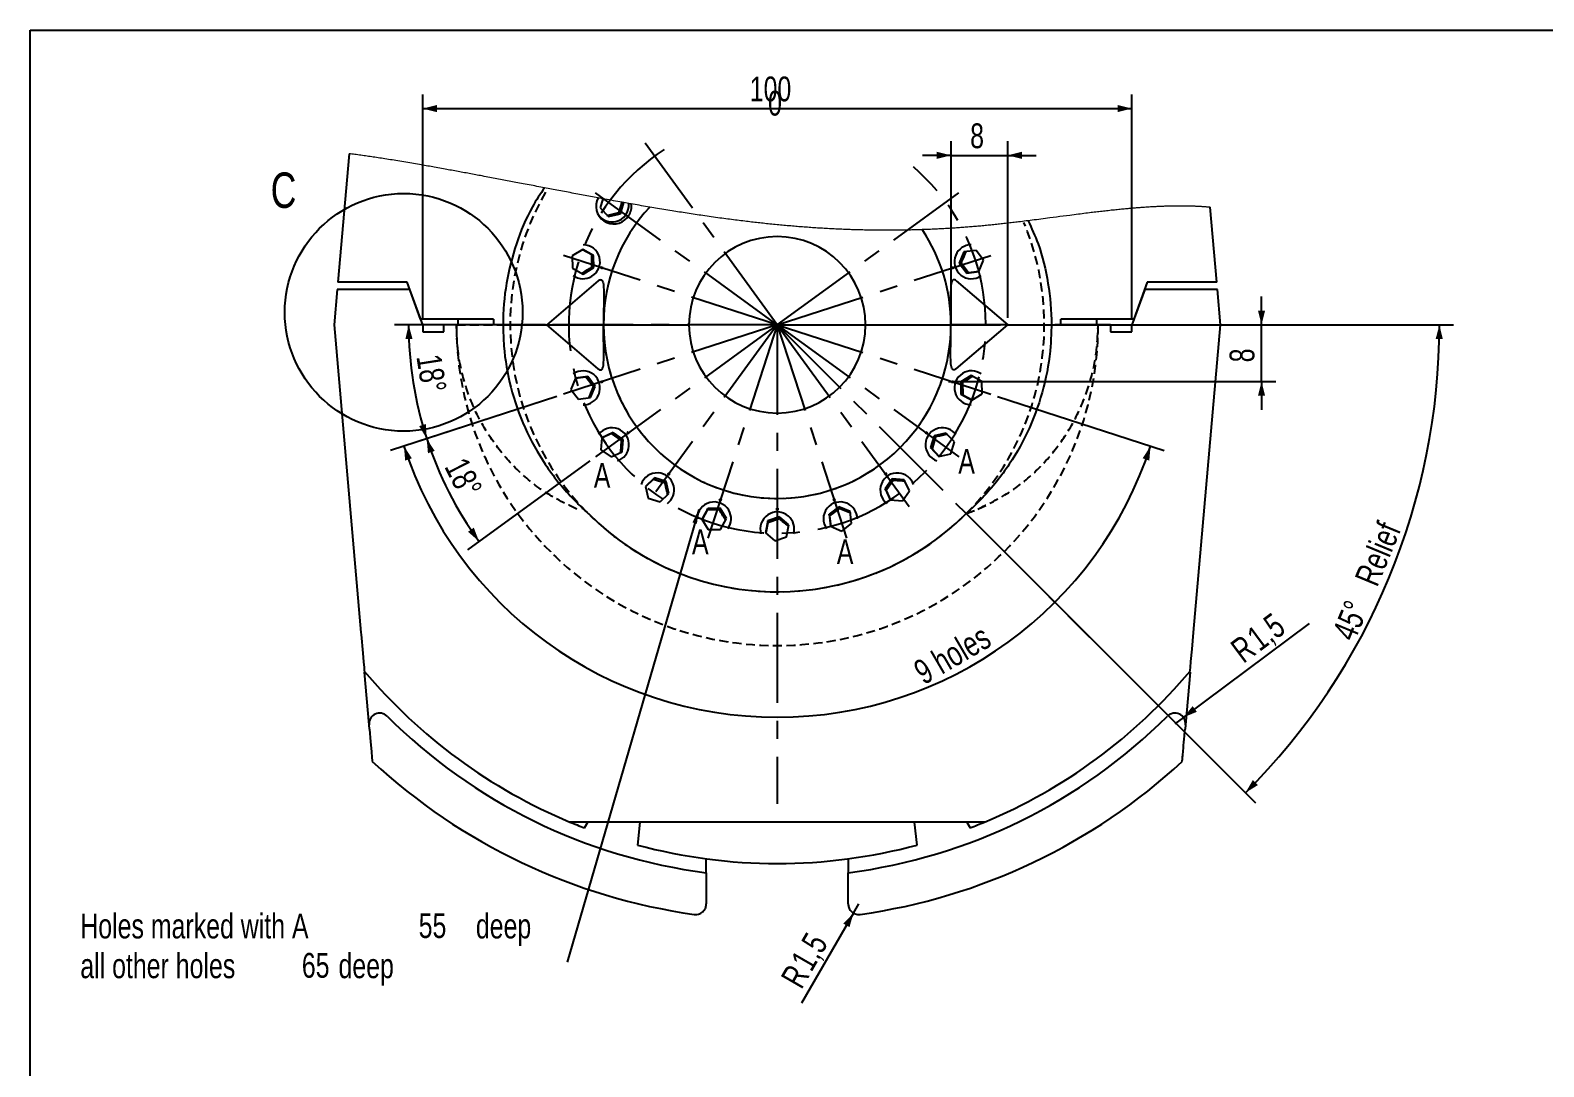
# Model space of a CAD drawing. Header units: millimetres. Extents: x 8 to 832, y 8 to 585.
# Drawn here: x 8 to 221.4, y 438.8 to 585 of the extents above; entities that cross this region are included whole.
import ezdxf

# ---------------------------------------------------------------- set-up
doc = ezdxf.new("R2010")
doc.units = ezdxf.units.MM
doc.header["$PDSIZE"] = -1
doc.linetypes.add('CENTERX2', pattern=[20.32, 12.7, -2.54, 2.54, -2.54])
doc.linetypes.add('HIDDEN', pattern=[1.905, 1.27, -0.635])
for name, color, linetype in [('CENTERLINE', 4, 'CENTERX2'), ('DETAIL', 3, 'Continuous'), ('DIMENSIONS', 2, 'Continuous'), ('HIDDEN', 3, 'HIDDEN'), ('TEXT', 2, 'Continuous')]:
    doc.layers.add(name, color=color, linetype=linetype)
doc.layers.add('OUTLINE', color=7, linetype='Continuous', lineweight=25)
doc.styles.add('SLDTEXTSTYLE0', font='TXT', dxfattribs={"width": 0.75})
doc.dimstyles.new('SLDDIMSTYLE0', dxfattribs={"dimtxt": 3.5, "dimasz": 2, "dimexe": 0, "dimexo": 0.0625, "dimgap": 0.875, "dimtad": 1, "dimrnd": 1e-09, "dimzin": 12, "dimdsep": 46, "dimtxsty": 'SLDTEXTSTYLE0', "dimsah": 1, "dimcen": 0.09, "dimadec": 0, "dimazin": 3, "dimtfac": 1, "dimtmove": 0, "dimatfit": 0, "dimfxl": 0, "dimfrac": 2, "dimtolj": 1, "dimtzin": 12, "dimarcsym": 0})
doc.dimstyles.new('SLDDIMSTYLE2', dxfattribs={"dimtxt": 3.5, "dimasz": 2, "dimexe": 0, "dimexo": 0.0625, "dimgap": 0.875, "dimtad": 1, "dimrnd": 1e-09, "dimzin": 12, "dimdsep": 46, "dimtxsty": 'SLDTEXTSTYLE0', "dimsah": 1, "dimcen": 0.09, "dimadec": 0, "dimazin": 3, "dimtfac": 1, "dimtofl": 0, "dimtmove": 0, "dimatfit": 3, "dimfxl": 0, "dimfrac": 2, "dimtolj": 1, "dimtzin": 12, "dimarcsym": 0})
doc.dimstyles.new('SLDDIMSTYLE20', dxfattribs={"dimtxt": 0.18, "dimasz": 2, "dimexe": 0, "dimexo": 0.0625, "dimgap": 0, "dimtad": 0, "dimtih": 1, "dimtoh": 1, "dimdec": 0, "dimrnd": 1e-09, "dimzin": 0, "dimdsep": 46, "dimtxsty": 'Standard', "dimsah": 1, "dimcen": 0.09, "dimadec": 0, "dimazin": 0, "dimtfac": 2, "dimtdec": 0, "dimtofl": 0, "dimtmove": 0, "dimatfit": 3, "dimfxl": 0, "dimfrac": 2, "dimtolj": 1, "dimtzin": 0, "dimarcsym": 0})
doc.dimstyles.new('SLDDIMSTYLE21', dxfattribs={"dimtxt": 3.5, "dimasz": 2, "dimexe": 0, "dimexo": 0.0625, "dimgap": 0.875, "dimtad": 1, "dimrnd": 1e-09, "dimdsep": 46, "dimtxsty": 'SLDTEXTSTYLE0', "dimblk1": 'NONE', "dimblk2": 'NONE', "dimsah": 1, "dimcen": 0.09, "dimadec": 0, "dimazin": 2, "dimtfac": 1, "dimtmove": 0, "dimatfit": 0, "dimldrblk": 'NONE', "dimfxl": 0, "dimfrac": 2, "dimtolj": 1, "dimtzin": 12, "dimarcsym": 0})
doc.dimstyles.new('SLDDIMSTYLE22', dxfattribs={"dimtxt": 3.5, "dimasz": 2, "dimexe": 0, "dimexo": 0.0625, "dimgap": 0.875, "dimtad": 1, "dimdec": 1, "dimrnd": 1e-09, "dimzin": 12, "dimdsep": 46, "dimtxsty": 'SLDTEXTSTYLE0', "dimsah": 1, "dimcen": 0, "dimadec": 0, "dimazin": 3, "dimtfac": 1, "dimtdec": 1, "dimtofl": 0, "dimtmove": 0, "dimatfit": 3, "dimfxl": 0, "dimfrac": 2, "dimtolj": 1, "dimtzin": 12, "dimarcsym": 0})
doc.dimstyles.new('SLDDIMSTYLE7', dxfattribs={"dimtxt": 3.5, "dimasz": 2, "dimexe": 0, "dimexo": 0.0625, "dimgap": 0.875, "dimtad": 1, "dimdec": 4, "dimzin": 12, "dimdsep": 46, "dimtxsty": 'SLDTEXTSTYLE0', "dimsah": 1, "dimcen": 0.09, "dimazin": 3, "dimtfac": 1, "dimtofl": 0, "dimtmove": 0, "dimatfit": 3, "dimfxl": 0, "dimfrac": 2, "dimtolj": 1, "dimtzin": 12, "dimarcsym": 0})

# ---------------------------------------------------------------- blocks, each defined once
blk = doc.blocks.new('SW_NOTE_8')
at = {"layer": 'TEXT', "color": 0, "char_height": 3.5, "attachment_point": 1, "style": 'SLDTEXTSTYLE0'}
for s, insert in [('Holes marked with A', (-68.66, 6.84)), ('55', (-20.94, 6.9)), ('deep', (-12.88, 6.84)), ('all other holes', (-68.66, 1.23)), ('65', (-37.42, 1.29)), ('deep', (-32.25, 1.23))]:
    blk.add_mtext(s, dxfattribs=dict(at, insert=insert))
blk = doc.blocks.new('_D_78')
at = {"layer": 'DIMENSIONS'}
for p, q in [((80.66, 543.44), (59.36, 543.44)), ((82.26, 533.34), (62, 526.76))]:
    blk.add_line(p, q, dxfattribs=at)
blk.add_arc((113.34, 543.44), 51.98, 180, 198, dxfattribs=at)
for points in [[(61.36, 543.44), (60.9, 541.43), (61.9, 541.45)], [(63.9, 527.38), (63.8, 529.44), (62.84, 529.15)]]:
    blk.add_solid(points, dxfattribs=at)
at = {"layer": 'DIMENSIONS', "insert": (65.9, 539.49), "char_height": 3.5, "attachment_point": 1, "rotation": 279, "style": 'SLDTEXTSTYLE0'}
blk.add_mtext('18°', dxfattribs=at)
blk = doc.blocks.new('_D_79')
at = {"layer": 'DIMENSIONS'}
for p, q in [((82.26, 533.34), (62, 526.76)), ((86.9, 524.24), (69.67, 511.71))]:
    blk.add_line(p, q, dxfattribs=at)
blk.add_arc((113.34, 543.44), 51.98, 198, 216, dxfattribs=at)
for points in [[(63.9, 527.38), (64.08, 525.32), (65.03, 525.65)], [(71.28, 512.89), (70.55, 514.82), (69.73, 514.24)]]:
    blk.add_solid(points, dxfattribs=at)
at = {"layer": 'DIMENSIONS', "insert": (69.45, 525.03), "char_height": 3.5, "attachment_point": 1, "rotation": 297, "style": 'SLDTEXTSTYLE0'}
blk.add_mtext('18°', dxfattribs=at)
blk = doc.blocks.new('_D_80')
at = {"layer": 'DIMENSIONS'}
for p, q in [((82.26, 533.34), (58.79, 525.72)), ((144.41, 533.34), (167.88, 525.72))]:
    blk.add_line(p, q, dxfattribs=at)
blk.add_arc((113.34, 543.44), 55.36, 198, 342, dxfattribs=at)
for points in [[(60.69, 526.33), (60.87, 524.28), (61.81, 524.61)], [(165.98, 526.33), (164.86, 524.61), (165.8, 524.28)]]:
    blk.add_solid(points, dxfattribs=at)
at = {"layer": 'DIMENSIONS', "insert": (132.24, 495.6), "char_height": 3.5, "attachment_point": 1, "rotation": 30.263, "style": 'SLDTEXTSTYLE0'}
blk.add_mtext('9 holes', dxfattribs=at)
blk = doc.blocks.new('_D_81')
at = {"layer": 'DIMENSIONS', "insert": (112.04, 576.46), "char_height": 3.5, "attachment_point": 1, "style": 'SLDTEXTSTYLE0'}
blk.add_mtext('0', dxfattribs=at)
blk = doc.blocks.new('_None')
blk = doc.blocks.new('_D_82')
at = {"layer": 'DIMENSIONS'}
for p, q in [((145.84, 543.44), (208.71, 543.44)), ((140.68, 516.1), (180.77, 476))]:
    blk.add_line(p, q, dxfattribs=at)
blk.add_arc((113.34, 543.44), 93.37, 315, 0, dxfattribs=at)
for points in [[(206.71, 543.44), (206.19, 541.45), (207.19, 541.43)], [(179.36, 477.42), (181.11, 478.5), (180.4, 479.2)]]:
    blk.add_solid(points, dxfattribs=at)
at = {"layer": 'DIMENSIONS', "char_height": 3.5, "attachment_point": 1, "rotation": 67.5, "style": 'SLDTEXTSTYLE0'}
for s, insert in [('Relief', (194.69, 507.65)), ('45°', (191.5, 499.94))]:
    blk.add_mtext(s, dxfattribs=dict(at, insert=insert))
blk = doc.blocks.new('_D_83')
at = {"layer": 'DIMENSIONS'}
for p, q in [((181.63, 543.44), (181.63, 547.44)), ((145.84, 543.44), (183.63, 543.44)), ((181.63, 535.44), (181.63, 543.44)), ((137.49, 535.44), (183.63, 535.44)), ((181.63, 535.44), (181.63, 531.44))]:
    blk.add_line(p, q, dxfattribs=at)
for points in [[(181.63, 543.44), (182.13, 545.44), (181.13, 545.44)], [(181.63, 535.44), (181.13, 533.44), (182.13, 533.44)]]:
    blk.add_solid(points, dxfattribs=at)
at = {"layer": 'DIMENSIONS', "insert": (177.12, 538.15), "char_height": 3.5, "attachment_point": 1, "rotation": 90, "style": 'SLDTEXTSTYLE0'}
blk.add_mtext('8', dxfattribs=at)
blk = doc.blocks.new('_D_84')
at = {"layer": 'DIMENSIONS'}
for q in [(124.84, 461.75), (116.74, 447.72)]:
    blk.add_line((124.09, 460.45), q, dxfattribs=at)
blk.add_solid([(124.09, 460.45), (122.65, 458.96), (123.52, 458.46)], dxfattribs=at)
at = {"layer": 'DIMENSIONS', "char_height": 3.5, "attachment_point": 1, "rotation": 60, "style": 'SLDTEXTSTYLE0'}
for s, insert in [('1,5', (115.12, 453.76)), ('R', (113.71, 451.3))]:
    blk.add_mtext(s, dxfattribs=dict(at, insert=insert))
blk = doc.blocks.new('_D_85')
at = {"layer": 'DIMENSIONS'}
for q in [(188.38, 501.29), (169.4, 487.15)]:
    blk.add_line((170.61, 488.05), q, dxfattribs=at)
blk.add_solid([(170.61, 488.05), (172.51, 488.84), (171.91, 489.64)], dxfattribs=at)
at = {"layer": 'DIMENSIONS', "char_height": 3.5, "attachment_point": 1, "rotation": 36.6893, "style": 'SLDTEXTSTYLE0'}
for s, insert in [('1,5', (179.25, 500.07)), ('R', (176.97, 498.38))]:
    blk.add_mtext(s, dxfattribs=dict(at, insert=insert))
blk = doc.blocks.new('_D_86')
at = {"layer": 'DIMENSIONS'}
for p, q in [((63.34, 544.44), (63.34, 575.95)), ((163.34, 544.44), (163.34, 575.95)), ((63.34, 573.95), (163.34, 573.95))]:
    blk.add_line(p, q, dxfattribs=at)
for points in [[(63.34, 573.95), (65.34, 573.45), (65.34, 574.45)], [(163.34, 573.95), (161.34, 574.45), (161.34, 573.45)]]:
    blk.add_solid(points, dxfattribs=at)
at = {"layer": 'DIMENSIONS', "insert": (109.46, 578.47), "char_height": 3.5, "attachment_point": 1, "style": 'SLDTEXTSTYLE0'}
blk.add_mtext('100', dxfattribs=at)
blk = doc.blocks.new('_D_87')
at = {"layer": 'DIMENSIONS'}
for p, q in [((137.84, 544.44), (137.84, 569.35)), ((145.84, 544.44), (145.84, 569.35)), ((137.84, 567.35), (133.84, 567.35)), ((137.84, 567.35), (145.84, 567.35)), ((145.84, 567.35), (149.84, 567.35))]:
    blk.add_line(p, q, dxfattribs=at)
for points in [[(137.84, 567.35), (135.84, 567.85), (135.84, 566.85)], [(145.84, 567.35), (147.84, 566.85), (147.84, 567.85)]]:
    blk.add_solid(points, dxfattribs=at)
at = {"layer": 'DIMENSIONS', "insert": (140.54, 571.86), "char_height": 3.5, "attachment_point": 1, "style": 'SLDTEXTSTYLE0'}
blk.add_mtext('8', dxfattribs=at)

msp = doc.modelspace()

# ---------------------------------------------------------------- linework, layer by layer
at = {"color": 7, "linetype": 'Continuous', "lineweight": 18, "flags": 128}
msp.add_lwpolyline([(174.38419, 560.02409), (174.26929, 560.03419), (174.15418, 560.04397), (174.03885, 560.05343), (173.92332, 560.06258), (173.80758, 560.07142), (173.69163, 560.07994), (173.58212, 560.0877), (173.47242, 560.09518), (173.36255, 560.10239), (173.25249, 560.10933), (173.14226, 560.11599), (173.03185, 560.1224), (172.92126, 560.12853), (172.8105, 560.1344), (172.69956, 560.14001), (172.58845, 560.14536), (172.47916, 560.15036), (172.3697, 560.15511), (172.26007, 560.15962), (172.15028, 560.16387), (172.03833, 560.16796), (171.92622, 560.17179), (171.81394, 560.17537), (171.70149, 560.17871), (171.58888, 560.18179), (171.47812, 560.18459), (171.36721, 560.18714), (171.25614, 560.18947), (171.14492, 560.19156), (171.01231, 560.19374), (170.87949, 560.1956), (170.74646, 560.19715), (170.61321, 560.19836), (170.47976, 560.19927), (170.3461, 560.19985), (170.21831, 560.20012), (170.09035, 560.20011), (169.9622, 560.19982), (169.83386, 560.19924), (169.70535, 560.1984), (169.57665, 560.19727), (169.44778, 560.19588), (169.31872, 560.19422), (169.18334, 560.19219), (169.04776, 560.18987), (168.91199, 560.18726), (168.77603, 560.18437), (168.63989, 560.18119), (168.50356, 560.17773), (168.36705, 560.17399), (168.23037, 560.16998), (168.09349, 560.16569), (167.95645, 560.16113), (167.81922, 560.15631), (167.68183, 560.15121), (167.55212, 560.14617), (167.42227, 560.1409), (167.29226, 560.13539), (167.16211, 560.12966), (167.03181, 560.1237), (166.88086, 560.11653), (166.72972, 560.10906), (166.57839, 560.10129), (166.42687, 560.09324), (166.27517, 560.0849), (166.12328, 560.07627), (165.97121, 560.06737), (165.80372, 560.05726), (165.63602, 560.04681), (165.4681, 560.03604), (165.29998, 560.02494), (165.13165, 560.01353), (164.96313, 560.0018), (164.7944, 559.98977), (164.62547, 559.97743), (164.45635, 559.96479), (164.28703, 559.95185), (164.12056, 559.93886), (163.95391, 559.92559), (163.78708, 559.91205), (163.62009, 559.89824), (163.44988, 559.8839), (163.2795, 559.86929), (163.10894, 559.85442), (162.93822, 559.83928), (162.76734, 559.82389), (162.59934, 559.80852), (162.4312, 559.79292), (162.26291, 559.77707), (162.09447, 559.761), (161.89375, 559.74156), (161.69284, 559.72181), (161.49173, 559.70175), (161.29043, 559.68138), (161.08895, 559.66072), (160.88728, 559.63977), (160.66756, 559.61665), (160.44764, 559.59319), (160.22752, 559.56942), (160.00721, 559.54535), (159.78672, 559.52097), (159.56999, 559.49675), (159.3531, 559.47225), (159.13604, 559.44749), (158.91883, 559.42248), (158.69703, 559.3967), (158.47509, 559.37068), (158.253, 559.34441), (158.03078, 559.31792), (157.80842, 559.2912), (157.58594, 559.26428), (157.36335, 559.23715), (157.10352, 559.20525), (156.84354, 559.17311), (156.58343, 559.14072), (156.3232, 559.10812), (156.06285, 559.07531), (155.8024, 559.04231), (155.49533, 559.00318), (155.18814, 558.96383), (154.88085, 558.92428), (154.57348, 558.88454), (154.10766, 558.82405), (153.64173, 558.76329), (153.17577, 558.70233), (152.70983, 558.64125), (152.24396, 558.58014), (151.77822, 558.51907), (151.46466, 558.47801), (151.1512, 558.43703), (150.83786, 558.39616), (150.52465, 558.35543), (150.21159, 558.31484), (149.89871, 558.27444), (149.586, 558.23425), (149.29166, 558.1966), (148.99751, 558.15917), (148.70357, 558.12199), (148.43736, 558.08853), (148.17134, 558.05529), (147.90552, 558.02231), (147.63992, 557.98959), (147.37454, 557.95715), (147.1662, 557.93187), (146.958, 557.90678), (146.74997, 557.88189), (146.54209, 557.8572), (146.33438, 557.83272), (146.12684, 557.80846), (145.91947, 557.78443), (145.7123, 557.76064), (145.5053, 557.73708), (145.2985, 557.71378), (145.09558, 557.69114), (144.89286, 557.66876), (144.69033, 557.64663), (144.48802, 557.62478), (144.28224, 557.60281), (144.07668, 557.58114), (143.87134, 557.55977), (143.66624, 557.5387), (143.46138, 557.51795), (143.26039, 557.49786), (143.05963, 557.47807), (142.85909, 557.45857), (142.65876, 557.43937), (142.45457, 557.42008), (142.25062, 557.40109), (142.04688, 557.38241), (141.84336, 557.36403), (141.64007, 557.34596), (141.437, 557.32818), (141.23415, 557.31071), (141.03196, 557.29357), (140.82998, 557.27673), (140.62822, 557.26019), (140.42668, 557.24394), (140.22534, 557.22799), (140.02781, 557.21261), (139.83048, 557.19751), (139.63335, 557.1827), (139.43642, 557.16817), (139.23568, 557.15363), (139.03514, 557.13939), (138.83481, 557.12543), (138.63469, 557.11177), (138.43476, 557.09839), (138.23504, 557.0853), (138.03551, 557.07251), (137.83619, 557.05999), (137.63706, 557.04777), (137.43813, 557.03583), (137.2394, 557.02417), (137.04086, 557.0128), (136.84251, 557.00172), (136.64435, 556.99091), (136.46287, 556.98125), (136.28155, 556.97183), (136.1004, 556.96264), (135.91939, 556.95369), (135.73855, 556.94497), (135.55785, 556.93649), (135.35978, 556.92745), (135.16189, 556.91868), (134.96419, 556.9102), (134.76666, 556.90199), (134.56932, 556.89407), (134.37568, 556.88655), (134.1822, 556.87929), (133.9889, 556.8723), (133.79577, 556.86558), (133.6057, 556.85921), (133.41579, 556.8531), (133.22605, 556.84724), (133.03646, 556.84164), (132.84703, 556.83629), (132.65776, 556.83119), (132.47945, 556.82661), (132.30128, 556.82225), (132.12324, 556.81812), (131.94534, 556.8142), (131.76758, 556.81051), (131.56934, 556.80665), (131.37127, 556.80306), (131.17336, 556.79974), (130.97562, 556.79669), (130.77804, 556.79392), (130.58061, 556.79141), (130.38335, 556.78917), (130.18625, 556.7872), (129.9893, 556.7855), (129.79251, 556.78407), (129.59587, 556.7829), (129.39939, 556.78199), (129.20305, 556.78135), (129.00687, 556.78096), (128.81084, 556.78085), (128.61495, 556.78099), (128.4099, 556.78142), (128.205, 556.78213), (128.00026, 556.78313), (127.79567, 556.7844), (127.59124, 556.78596), (127.38696, 556.7878), (127.16429, 556.79013), (126.94179, 556.79279), (126.71947, 556.79577), (126.49733, 556.79909), (126.27535, 556.80273), (126.05355, 556.8067), (125.83192, 556.811), (125.6289, 556.81522), (125.42602, 556.81971), (125.22327, 556.82447), (125.02066, 556.8295), (124.81819, 556.8348), (124.61585, 556.84037), (124.41364, 556.8462), (124.21156, 556.85229), (124.0096, 556.85865), (123.80777, 556.86527), (123.60607, 556.87216), (123.40449, 556.8793), (123.16707, 556.88806), (122.92982, 556.89717), (122.69273, 556.90664), (122.4558, 556.91647), (122.23664, 556.92588), (122.01761, 556.9356), (121.79872, 556.94561), (121.57995, 556.95593), (121.36131, 556.96654), (121.1428, 556.97745), (120.92442, 556.98866), (120.68433, 557.00133), (120.4444, 557.01435), (120.2046, 557.02773), (119.96495, 557.04146), (119.72543, 557.05553), (119.48605, 557.06996), (119.24681, 557.08473), (119.00769, 557.09984), (118.7687, 557.1153), (118.52983, 557.1311), (118.29535, 557.14695), (118.06099, 557.16312), (117.82674, 557.17962), (117.59259, 557.19644), (117.35431, 557.21389), (117.11613, 557.23168), (116.87805, 557.24979), (116.64009, 557.26823), (116.40222, 557.287), (116.1687, 557.30575), (115.93527, 557.3248), (115.70193, 557.34417), (115.46868, 557.36385), (115.23075, 557.38424), (114.99291, 557.40495), (114.75516, 557.42597), (114.51749, 557.44731), (114.27989, 557.46896), (114.04237, 557.49091), (113.80493, 557.51318), (113.55372, 557.53708), (113.30259, 557.56132), (113.05152, 557.58589), (112.80053, 557.61081), (112.54961, 557.63606), (112.29874, 557.66164), (112.06227, 557.68606), (111.82585, 557.71078), (111.58948, 557.73579), (111.35315, 557.76108), (111.11687, 557.78667), (110.88063, 557.81253), (110.64442, 557.83869), (110.40825, 557.86512), (110.17211, 557.89183), (109.93601, 557.91883), (109.70414, 557.94561), (109.4723, 557.97265), (109.24048, 557.99996), (109.00868, 558.02753), (108.74529, 558.05918), (108.48192, 558.09116), (108.21856, 558.12348), (107.95521, 558.15612), (107.69187, 558.18909), (107.42853, 558.22238), (107.1652, 558.256), (106.90185, 558.28993), (106.62596, 558.32582), (106.35006, 558.36206), (106.07414, 558.39864), (105.7982, 558.43556), (105.52223, 558.47282), (105.24623, 558.51041), (104.94511, 558.55179), (104.64394, 558.59357), (104.34271, 558.63574), (104.04144, 558.67829), (103.7401, 558.72122), (103.43869, 558.76452), (103.13721, 558.8082), (102.86078, 558.84857), (102.58429, 558.88924), (102.30772, 558.93022), (102.03107, 558.9715), (101.75434, 559.01308), (101.47753, 559.05496), (101.20062, 559.09713), (100.92362, 559.13959), (100.64652, 559.18234), (100.36931, 559.22538), (100.092, 559.26869), (99.81458, 559.3123), (99.5529, 559.35366), (99.29112, 559.39527), (99.02923, 559.43712), (98.76722, 559.47921), (98.5051, 559.52153), (98.21199, 559.56912), (97.91873, 559.61699), (97.62531, 559.66516), (97.33173, 559.71361), (97.03797, 559.76234), (96.74404, 559.81134), (96.46674, 559.8578), (96.18928, 559.9045), (95.91165, 559.95143), (95.63384, 559.99861), (95.35586, 560.04601), (95.06182, 560.09638), (94.76757, 560.147), (94.4731, 560.19787), (94.17843, 560.24898), (93.88353, 560.30035), (93.5884, 560.35195), (93.31216, 560.40043), (93.03571, 560.44912), (92.75905, 560.49801), (92.57189, 560.53118), (92.38463, 560.56443), (92.15682, 560.60499), (91.92886, 560.64568), (91.70074, 560.68651), (91.45312, 560.73093), (91.15042, 560.78539), (90.84744, 560.84008), (90.54418, 560.89498), (90.24062, 560.9501), (89.93677, 561.00543), (89.63805, 561.05996), (89.33903, 561.1147), (89.03971, 561.16963), (88.74009, 561.22475), (88.51412, 561.2664), (88.28797, 561.30816), (88.06164, 561.35003), (87.80061, 561.39839), (87.53933, 561.44689), (87.2778, 561.49553), (87.01602, 561.54429), (86.75399, 561.59317), (86.49638, 561.64131), (86.23852, 561.68956), (85.98041, 561.73793), (85.72204, 561.78642), (85.45813, 561.83601), (85.19394, 561.88572), (84.92948, 561.93553), (84.66474, 561.98546), (84.3997, 562.0355), (84.13439, 562.08565), (83.86878, 562.13589), (83.60288, 562.18625), (83.33668, 562.2367), (83.07018, 562.28725), (82.80338, 562.33789), (82.53627, 562.38863), (82.26885, 562.43947), (82.00112, 562.49039), (81.75542, 562.53714), (81.50945, 562.58397), (81.26322, 562.63087), (81.0167, 562.67783), (80.76992, 562.72487), (80.52285, 562.77197), (80.2533, 562.82337), (79.98341, 562.87484), (79.71318, 562.92638), (79.44261, 562.97799), (79.16837, 563.03031), (78.89378, 563.08269), (78.61882, 563.13513), (78.3435, 563.18764), (78.06782, 563.24021), (77.79669, 563.2919), (77.52521, 563.34364), (77.25336, 563.39543), (76.98114, 563.44728), (76.73778, 563.4936), (76.49411, 563.53997), (76.25015, 563.58637), (76.00589, 563.63281), (75.76132, 563.67927), (75.51645, 563.72577), (75.27127, 563.7723), (75.02577, 563.81886), (74.77997, 563.86544), (74.53385, 563.91205), (74.28741, 563.95868), (74.04065, 564.00533), (73.79357, 564.05201), (73.54617, 564.0987), (73.29843, 564.14541), (73.05038, 564.19214), (72.79015, 564.2411), (72.52956, 564.29009), (72.26859, 564.33908), (72.00726, 564.38809), (71.74556, 564.43711), (71.48348, 564.48613), (71.25902, 564.52806), (71.0343, 564.57), (70.80929, 564.61194), (70.58399, 564.65388), (70.35842, 564.69582), (70.1366, 564.73701), (69.9145, 564.7782), (69.69212, 564.81939), (69.46946, 564.86057), (69.24197, 564.90259), (69.01418, 564.9446), (68.7861, 564.98661), (68.55773, 565.02861), (68.32905, 565.07059), (68.10007, 565.11257), (67.87079, 565.15454), (67.64121, 565.19649), (67.41132, 565.23843), (67.18112, 565.28036), (66.95062, 565.32227), (66.7198, 565.36416), (66.48868, 565.40604), (66.25724, 565.4479), (66.00229, 565.49392), (65.74695, 565.53991), (65.49124, 565.58588), (65.23513, 565.63182), (64.97864, 565.67773), (64.74565, 565.71934), (64.51235, 565.76091), (64.27875, 565.80244), (64.04488, 565.84391), (63.81073, 565.88532), (63.5805, 565.92592), (63.35003, 565.96645), (63.11932, 566.0069), (62.88839, 566.04725), (62.61318, 566.09517), (62.33767, 566.14294), (62.06189, 566.19055), (61.78585, 566.23799), (61.50955, 566.28524), (61.23303, 566.3323), (60.95628, 566.37915), (60.67934, 566.42577), (60.4022, 566.47216), (60.1249, 566.51831), (59.84744, 566.56419), (59.56984, 566.60981), (59.30799, 566.65256), (59.04604, 566.69505), (58.784, 566.73727), (58.5219, 566.77921), (58.25973, 566.82085), (58.02135, 566.85845), (57.78295, 566.89579), (57.54452, 566.93287), (57.3061, 566.96967), (57.06766, 567.00619), (56.82924, 567.04242), (56.59084, 567.07836), (56.37233, 567.11103), (56.15385, 567.14345), (55.93541, 567.1756), (55.71702, 567.20747), (55.49868, 567.23907), (55.28041, 567.27038), (55.0622, 567.3014), (54.84407, 567.33212), (54.62603, 567.36255), (54.40807, 567.39266), (54.19022, 567.42246), (53.97247, 567.45194), (53.76727, 567.47944), (53.56218, 567.50664), (53.35721, 567.53354), (53.15235, 567.56014), (52.94762, 567.58642)], dxfattribs=at)
at = {"color": 7, "linetype": 'Continuous', "lineweight": 0}
msp.add_point((136.49217, 535.44023), dxfattribs=at)
at = {"layer": 'CENTERLINE'}
for p, q in [((113.3351, 543.44023), (94.7181, 569.06433)), ((113.3351, 543.44023), (87.711, 562.05723)), ((113.3351, 543.44023), (138.9592, 562.05723)), ((113.3351, 543.44023), (83.21216, 553.22777)), ((113.3351, 543.44023), (143.45803, 553.22777)), ((113.3351, 543.44023), (81.66197, 543.44023)), ((113.3351, 543.44023), (83.21216, 533.6527)), ((113.3351, 543.44023), (87.711, 524.82323)), ((113.3351, 543.44023), (96.23215, 519.90005)), ((113.3351, 543.44023), (103.54756, 513.3173)), ((113.3351, 543.44023), (144.84087, 543.44023)), ((113.3351, 543.44023), (143.45803, 533.6527)), ((113.3351, 543.44023), (138.9592, 524.82323)), ((113.3351, 543.44023), (131.9521, 517.81613)), ((113.3351, 543.44023), (123.12263, 513.3173)), ((113.3351, 543.44023), (113.3351, 475.8448)), ((113.3351, 543.44023), (113.3351, 541.13682)), ((113.3351, 543.44023), (139.96827, 516.80706)), ((139.96827, 516.80706), (160.50341, 496.27192))]:
    msp.add_line(p, q, dxfattribs=at)
msp.add_arc((113.3351, 543.44023), 29.40694, 122.8125964, 49.2325341, dxfattribs=at)
at = {"layer": 'DETAIL'}
msp.add_circle((60.66122, 545.20258), 16.76576, dxfattribs=at)
at = {"layer": 'HIDDEN'}
for p, q in [((68.0851, 543.44023), (74.6701, 543.44023)), ((152.0001, 543.44023), (158.5851, 543.44023))]:
    msp.add_line(p, q, dxfattribs=at)
for centre, radius, start, end in [((113.3351, 543.44023), 37.665, 150.2139136, 226.8265224), ((113.3351, 543.44023), 37.665, 315, 22.5607374), ((113.3351, 543.44023), 45.25, 180.0000029, 359.9999971), ((113.3351, 543.44023), 24.5, 180.0000022, 359.9999978), ((113.3351, 543.44024), 37.665, 225.0000049, 314.9999951), ((131.25104, 542.03024), 26.68706, 289.0653447, 295.5095898)]:
    msp.add_arc(centre, radius, start, end, dxfattribs=at)
for points, knots in [([(85.06012, 517.43566), (83.58422, 518.15483), (80.62192, 519.59828), (76.83392, 522.66461), (73.67013, 526.22608), (71.1688, 530.19835), (69.3692, 534.55513), (68.27489, 539.01905), (68.14618, 542.0173), (68.0851, 543.44023)], [0, 0, 0, 0, 0.149521751, 0.300106307, 0.441283359, 0.583093878, 0.726480947, 0.870191253, 1, 1, 1, 1]), ([(141.61008, 517.43566), (143.08598, 518.15483), (146.04827, 519.59828), (149.83628, 522.66461), (153.00007, 526.22608), (155.50139, 530.19835), (157.301, 534.55513), (158.39531, 539.01905), (158.52402, 542.0173), (158.5851, 543.44023)], [0, 0, 0, 0, 0.149521745, 0.300106384, 0.441283356, 0.583093868, 0.726480932, 0.870191258, 1, 1, 1, 1])]:
    msp.add_open_spline(points, degree=3, knots=knots, dxfattribs=at)
at = {"layer": 'OUTLINE'}
for p, q in [((8, 585), (832, 585)), ((8, 8), (8, 585)), ((52.94762, 567.58642), (51.36003, 549.44023)), ((88.74009, 561.22475), (88.35932, 559.96399)), ((88.35932, 559.96399), (89.54113, 558.70649)), ((91.00944, 559.2619), (91.45312, 560.73093)), ((91.00944, 559.2619), (91.22351, 559.10637)), ((91.22351, 559.10637), (91.70074, 560.68651)), ((175.31016, 549.44023), (174.38419, 560.02409)), ((89.54113, 558.70649), (91.22351, 559.10637)), ((92.17896, 558.55374), (92.4237, 558.89058)), ((85.91597, 554.06848), (84.4395, 553.16828)), ((84.4395, 553.16828), (84.4756, 551.43732)), ((87.17688, 553.31948), (85.86726, 554.03878)), ((87.42853, 553.23772), (85.91597, 554.06848)), ((87.17688, 553.31948), (87.42853, 553.23772)), ((87.21298, 551.58852), (87.17688, 553.31948)), ((87.46462, 551.50676), (87.42853, 553.23772)), ((139.6715, 553.71668), (139.00614, 552.12056)), ((141.38349, 553.93364), (139.6715, 553.71668)), ((142.43013, 552.55448), (141.38349, 553.93364)), ((84.4756, 551.43732), (85.98816, 550.60656)), ((85.98816, 550.60656), (87.46462, 551.50676)), ((87.21298, 551.58852), (87.46462, 551.50676)), ((88.54409, 551.27642), (88.67275, 551.67241)), ((137.99744, 551.67241), (138.12611, 551.27642)), ((139.25778, 552.20233), (139.00614, 552.12056)), ((139.00614, 552.12056), (140.05277, 550.7414)), ((139.25778, 552.20233), (140.30441, 550.82317)), ((140.05277, 550.7414), (141.76477, 550.95836)), ((140.30441, 550.82317), (140.05277, 550.7414)), ((140.30441, 550.82317), (141.78672, 551.01102)), ((141.76477, 550.95836), (142.43013, 552.55448)), ((61.15128, 549.44023), (51.36003, 549.44023)), ((63.04392, 544.24023), (61.15128, 549.44023)), ((88.08762, 549.6503), (80.8351, 543.44023)), ((138.58257, 549.6503), (145.8351, 543.44023)), ((165.51892, 549.44023), (163.62628, 544.24023)), ((175.31016, 549.44023), (165.51892, 549.44023)), ((51.27254, 548.44023), (50.8351, 543.44023)), ((61.51525, 548.44023), (51.27254, 548.44023)), ((63.3351, 543.44023), (61.51525, 548.44023)), ((165.15495, 548.44023), (163.3351, 543.44023)), ((175.39765, 548.44023), (165.15495, 548.44023)), ((175.8351, 543.44023), (175.39765, 548.44023)), ((73.3351, 544.24023), (63.04392, 544.24023)), ((68.3351, 543.44023), (68.3351, 544.24023)), ((73.3351, 544.24023), (73.3351, 543.44023)), ((163.62628, 544.24023), (153.3351, 544.24023)), ((153.3351, 543.44023), (153.3351, 544.24023)), ((158.3351, 544.24023), (158.3351, 543.44023)), ((50.8351, 543.44023), (54.63142, 500.04809)), ((63.3351, 543.44023), (63.3351, 542.44023)), ((63.3351, 542.44023), (66.3351, 542.44023)), ((66.3351, 542.44023), (66.3351, 543.44023)), ((74.1701, 543.44023), (66.3351, 543.44023)), ((74.1701, 543.44023), (73.3351, 543.44023)), ((74.1701, 543.44023), (74.6701, 543.44023)), ((74.6701, 543.44023), (80.8351, 543.44023)), ((80.8351, 543.44023), (88.8351, 543.44023)), ((88.08762, 537.23017), (80.8351, 543.44023)), ((88.8351, 543.44023), (100.8851, 543.44023)), ((125.7851, 543.44023), (137.8351, 543.44023)), ((145.8351, 543.44023), (137.8351, 543.44023)), ((138.58257, 537.23017), (145.8351, 543.44023)), ((145.8351, 543.44023), (152.0001, 543.44023)), ((152.0001, 543.44023), (152.5001, 543.44023)), ((153.3351, 543.44023), (152.5001, 543.44023)), ((160.3351, 543.44023), (152.5001, 543.44023)), ((160.3351, 543.44023), (160.3351, 542.44023)), ((160.3351, 542.44023), (163.3351, 542.44023)), ((163.3351, 542.44023), (163.3351, 543.44023)), ((172.03878, 500.04809), (175.8351, 543.44023)), ((84.90543, 535.9221), (84.24007, 534.32599)), ((86.36578, 536.0573), (84.88348, 535.86945)), ((86.61742, 536.13906), (84.90543, 535.9221)), ((86.36578, 536.0573), (86.61742, 536.13906)), ((87.41241, 534.67814), (86.36578, 536.0573)), ((87.66406, 534.7599), (86.61742, 536.13906)), ((140.68204, 536.2739), (139.20557, 535.37371)), ((142.1946, 535.44314), (140.68204, 536.2739)), ((84.24007, 534.32599), (85.2867, 532.94683)), ((86.9987, 533.16379), (87.66406, 534.7599)), ((87.41241, 534.67814), (87.66406, 534.7599)), ((88.67275, 535.20806), (88.54409, 535.60404)), ((138.12611, 535.60404), (137.99744, 535.20806)), ((139.20557, 535.37371), (139.24167, 533.64275)), ((139.45722, 535.29194), (139.20557, 535.37371)), ((139.24167, 533.64275), (140.75423, 532.81199)), ((139.49331, 533.56099), (139.24167, 533.64275)), ((139.45722, 535.29194), (139.49331, 533.56099)), ((139.49331, 533.56099), (140.80294, 532.84168)), ((140.75423, 532.81199), (142.23069, 533.71218)), ((142.23069, 533.71218), (142.1946, 535.44314)), ((85.2867, 532.94683), (86.9987, 533.16379)), ((88.6201, 527.50482), (88.48054, 525.78121)), ((89.9672, 528.08467), (88.6155, 527.44795)), ((90.18127, 528.24019), (88.6201, 527.50482)), ((89.9672, 528.08467), (90.18127, 528.24019)), ((91.38879, 527.09644), (89.9672, 528.08467)), ((91.60286, 527.25196), (90.18127, 528.24019)), ((91.38879, 527.09644), (91.60286, 527.25196)), ((91.46329, 525.52836), (91.60286, 527.25196)), ((92.4237, 527.98988), (92.17896, 528.32673)), ((134.49123, 528.32673), (134.2465, 527.98988)), ((135.44669, 527.7741), (134.94612, 526.1167)), ((135.66075, 527.61857), (135.16019, 525.96118)), ((137.12906, 528.17398), (135.44669, 527.7741)), ((135.66075, 527.61857), (135.44669, 527.7741)), ((138.31087, 526.91647), (137.12906, 528.17398)), ((88.48054, 525.78121), (89.90213, 524.79298)), ((89.90213, 524.79298), (91.46329, 525.52836)), ((134.94612, 526.1167), (136.12793, 524.85919)), ((135.16019, 525.96118), (134.94612, 526.1167)), ((135.16019, 525.96118), (136.18343, 524.87239)), ((136.12793, 524.85919), (137.81031, 525.25908)), ((137.81031, 525.25908), (138.31087, 526.91647)), ((96.01157, 521.82921), (94.75406, 520.6474)), ((95.85604, 521.61514), (94.76725, 520.5919)), ((95.85604, 521.61514), (96.01157, 521.82921)), ((97.51343, 521.11458), (95.85604, 521.61514)), ((97.66896, 521.32864), (96.01157, 521.82921)), ((97.51343, 521.11458), (97.66896, 521.32864)), ((98.06884, 519.64627), (97.66896, 521.32864)), ((98.22159, 522.2841), (97.88475, 522.52883)), ((128.78545, 522.52883), (128.4486, 522.2841)), ((129.52337, 521.70799), (128.53514, 520.2864)), ((129.67889, 521.49393), (128.69066, 520.07234)), ((131.24697, 521.56842), (129.52337, 521.70799)), ((129.67889, 521.49393), (129.52337, 521.70799)), ((131.98235, 520.00726), (131.24697, 521.56842)), ((94.75406, 520.6474), (95.15394, 518.96502)), ((95.15394, 518.96502), (96.81134, 518.46446)), ((96.81134, 518.46446), (98.06884, 519.64627)), ((105.4989, 518.64922), (105.10292, 518.77789)), ((121.56727, 518.77789), (121.17129, 518.64922)), ((128.53514, 520.2864), (129.27051, 518.72524)), ((128.69066, 520.07234), (128.53514, 520.2864)), ((128.69066, 520.07234), (129.32738, 518.72064)), ((129.27051, 518.72524), (130.99412, 518.58567)), ((130.99412, 518.58567), (131.98235, 520.00726)), ((103.53762, 517.53366), (102.70685, 516.0211)), ((103.45585, 517.28202), (102.73655, 515.97239)), ((103.45585, 517.28202), (103.53762, 517.53366)), ((105.18681, 517.31811), (103.45585, 517.28202)), ((105.26857, 517.56976), (103.53762, 517.53366)), ((105.18681, 517.31811), (105.26857, 517.56976)), ((106.16877, 516.09329), (105.26857, 517.56976)), ((113.54328, 517.44107), (113.12692, 517.44107)), ((122.01543, 517.76919), (120.63627, 516.72256)), ((120.63627, 516.72256), (120.85323, 515.01056)), ((120.71803, 516.47091), (120.63627, 516.72256)), ((122.09719, 517.51755), (120.71803, 516.47091)), ((123.61154, 517.10383), (122.01543, 517.76919)), ((122.09719, 517.51755), (122.01543, 517.76919)), ((123.8285, 515.39184), (123.61154, 517.10383)), ((102.70685, 516.0211), (103.60705, 514.54464)), ((103.60705, 514.54464), (105.33801, 514.58073)), ((105.33801, 514.58073), (106.16877, 516.09329)), ((112.02271, 515.77403), (111.70001, 514.07878)), ((112.02271, 515.50943), (111.74331, 514.04163)), ((113.65779, 516.34326), (112.02271, 515.77403)), ((113.65779, 516.07866), (112.02271, 515.50943)), ((112.02271, 515.50943), (112.02271, 515.77403)), ((114.97018, 515.21723), (113.65779, 516.34326)), ((113.65779, 516.07866), (113.65779, 516.34326)), ((114.64749, 513.52198), (114.97018, 515.21723)), ((120.71803, 516.47091), (120.90588, 514.98861)), ((120.85323, 515.01056), (122.44934, 514.3452)), ((122.44934, 514.3452), (123.8285, 515.39184)), ((111.70001, 514.07878), (113.0124, 512.95276)), ((113.0124, 512.95276), (114.64749, 513.52198)), ((55.77123, 487.02003), (55.12356, 494.42286)), ((171.54664, 494.42286), (170.89897, 487.02003)), ((55.82552, 486.39947), (55.77123, 487.02003)), ((170.89897, 487.02003), (170.84468, 486.39947)), ((93.13665, 473.29023), (84.0951, 473.29023)), ((86.13795, 472.47323), (86.60965, 473.29023)), ((133.53355, 473.29023), (93.13665, 473.29023)), ((93.96624, 473.29023), (93.62469, 470.04064)), ((133.0455, 470.04064), (132.70396, 473.29023)), ((142.5751, 473.29023), (133.53355, 473.29023)), ((140.06055, 473.29023), (140.53224, 472.47323)), ((103.3351, 466.13433), (103.3351, 468.101)), ((123.3351, 468.101), (123.3351, 466.13433)), ((103.3351, 466.13433), (103.3351, 463.05989)), ((123.3351, 463.05989), (123.3351, 466.13433)), ((103.3351, 463.05989), (103.3351, 461.74568)), ((123.3351, 461.74568), (123.3351, 463.05989))]:
    msp.add_line(p, q, dxfattribs=at)
at = {"layer": 'OUTLINE', "flags": 128}
for points in [[(54.63142, 500.04809), (54.65867, 499.73656), (54.88699, 497.12694), (54.99481, 495.89453), (55.06516, 495.09044), (55.09707, 494.72572), (55.10831, 494.59721)], [(171.56189, 494.59721), (171.57433, 494.73947), (171.60673, 495.10971), (171.68037, 495.95141), (171.83057, 497.66831), (172.03878, 500.04809)], [(55.82552, 486.39947), (55.98428, 484.58479), (56.10361, 483.22089), (56.17516, 482.40302), (56.21168, 481.98568), (56.22425, 481.84193)]]:
    msp.add_lwpolyline(points, dxfattribs=at)
at = {"layer": 'OUTLINE'}
for centre, radius, start, end in [((90.28295, 560.19137), 2.50533, 152.4529291, 319.1821338), ((113.07869, 543.50343), 24.24367, 136.972722, 180.1493572), ((90.11978, 560.26791), 2.28419, 281.7950885, 7.4589347), ((90.3485, 560.16222), 2.43382, 328.5009722, 7.9303446), ((90.03308, 560.35202), 2.3852, 216.6313469, 283.4208033), ((113.3351, 543.44023), 12.45, 0.0000021, 179.9999979), ((113.61963, 543.47478), 24.21549, 359.9182536, 33.5720225), ((85.94957, 552.33923), 2.39751, 301.1844028, 89.2039918), ((140.72116, 552.3376), 2.39752, 157.1844353, 305.2039961), ((140.7136, 552.35145), 2.3852, 90.6314169, 157.4207588), ((86.23602, 552.24526), 2.50316, 337.2292207, 346.7705309), ((140.43417, 552.24526), 2.50316, 193.2294677, 202.7707807), ((85.94753, 552.32358), 2.3852, 234.6313539, 301.420826), ((113.3351, 543.44023), 24.5, 180.0000022, 359.9999978), ((113.3351, 543.44023), 12.45, 180.0000021, 359.9999979), ((85.94904, 534.54286), 2.39752, 337.1844381, 125.2039642), ((140.72063, 534.54124), 2.39752, 121.1844759, 269.2039187), ((140.72266, 534.55688), 2.38521, 54.6313921, 121.4207934), ((85.95659, 534.52901), 2.3852, 270.6313385, 337.4207917), ((86.23602, 534.6352), 2.50316, 13.2294671, 22.7707813), ((140.43417, 534.6352), 2.50316, 157.2292216, 166.77053), ((90.03885, 526.51557), 2.39751, 355.1843659, 143.2040069), ((90.28324, 526.69209), 2.50316, 31.2292692, 40.7705633), ((136.63034, 526.51419), 2.39752, 103.1844082, 251.2039531), ((136.38695, 526.69208), 2.50316, 139.2292165, 148.7705362), ((136.63711, 526.52844), 2.3852, 36.6314165, 103.4207614), ((90.05031, 526.50473), 2.3852, 288.631374, 355.4207935), ((96.40905, 520.14499), 2.39752, 13.184414, 161.2039947), ((96.58694, 520.38839), 2.50316, 49.2292165, 58.7705362), ((130.25976, 520.14398), 2.39751, 85.1843398, 233.2039896), ((130.08325, 520.38839), 2.50316, 121.2294622, 130.7707851), ((130.2706, 520.15545), 2.3852, 18.6313035, 85.420814), ((96.42331, 520.13822), 2.3852, 306.6314031, 13.4207748), ((104.53008, 516.34116), 2.50316, 67.229441, 76.770719), ((122.14012, 516.34116), 2.50316, 103.2292811, 112.7705589), ((113.3351, 543.44024), 37.665, 225.0000049, 314.9999951), ((104.4361, 516.0547), 2.39752, 31.1844218, 179.2039698), ((104.45175, 516.05267), 2.3852, 324.6313464, 31.4208334), ((113.33424, 514.6451), 2.39752, 49.1844311, 197.2039509), ((113.3351, 514.94658), 2.50316, 85.2293478, 94.7706522), ((122.23247, 516.05417), 2.39752, 67.1844107, 215.2039445), ((122.24632, 516.06173), 2.3852, 0.6313747, 67.420801), ((113.34975, 514.64801), 2.3852, 342.6313594, 49.4207628), ((113.33514, 543.44028), 76.00006, 219.9913141, 247.3725809), ((113.33504, 543.44031), 76.0001, 292.627419, 320.0086755), ((57.26552, 487.15076), 1.5, 45.1120193, 185.0001124), ((113.3351, 543.44022), 77.94999, 225.1121249, 262.6293619), ((113.33505, 543.44033), 77.95011, 277.3706609, 314.8878452), ((169.40468, 487.15076), 1.5, 354.9999737, 134.8878946), ((113.33506, 543.44016), 83.99992, 227.1648563, 261.9872401), ((113.33509, 543.44026), 84.00003, 278.012779, 312.8351192), ((113.34086, 543.45473), 76.0156, 247.3727918, 249.0311988), ((113.32933, 543.45473), 76.0156, 290.9688012, 292.6272082), ((113.3351, 543.44024), 76.00001, 254.9686562, 285.0313438)]:
    msp.add_arc(centre, radius, start, end, dxfattribs=at)
for points, knots in [([(80.52285, 562.77197), (79.932, 561.89085), (78.28479, 559.43443), (76.43303, 554.89269), (74.98697, 549.29299), (74.6701, 545.40472), (74.6701, 543.4403), (74.6701, 543.44023)], [0, 0, 0, 0, 0.155117897, 0.432443213, 0.712372676, 0.999990239, 1, 1, 1, 1]), ([(89.32707, 558.86201), (89.82235, 558.98238), (90.38247, 559.11851), (90.94439, 559.24702), (91.00944, 559.2619)], [0, 0, 0, 0, 0.884222004, 1, 1, 1, 1]), ([(148.70357, 558.12199), (149.20085, 557.05049), (150.50425, 554.24201), (151.65228, 549.27791), (152.0001, 545.40472), (152.0001, 543.4403), (152.0001, 543.44023)], [0, 0, 0, 0, 0.2332799834, 0.6114404208, 0.9999868134, 1, 1, 1, 1]), ([(139.92314, 553.79844), (139.72941, 553.327), (139.5103, 552.79383), (139.28398, 552.2637), (139.25778, 552.20233)], [0, 0, 0, 0, 0.88422345, 1, 1, 1, 1]), ([(85.73651, 550.68833), (86.17035, 550.95586), (86.661, 551.25841), (87.1557, 551.55427), (87.21298, 551.58852)], [0, 0, 0, 0, 0.8842226666, 1, 1, 1, 1]), ([(88.08762, 549.6503), (88.14624, 549.69638), (88.23135, 549.76328), (88.36522, 549.81119), (88.46374, 549.81512), (88.55654, 549.77776), (88.64885, 549.68855), (88.80919, 549.36289), (88.9332, 547.98773), (88.84501, 545.96293), (88.83802, 544.18374), (88.8351, 543.44023)], [0, 0, 0, 0, 0.032063374, 0.046554135, 0.061027801, 0.073760167, 0.08882619, 0.115640831, 0.228957784, 0.67778644, 1, 1, 1, 1]), ([(138.58257, 549.6503), (138.52396, 549.69638), (138.43885, 549.76328), (138.30497, 549.81119), (138.20646, 549.81512), (138.11365, 549.77776), (138.02134, 549.68855), (137.861, 549.36289), (137.737, 547.98772), (137.82518, 545.96293), (137.83217, 544.18374), (137.8351, 543.44023)], [0, 0, 0, 0, 0.03206338, 0.046553889, 0.061027828, 0.073760196, 0.088825825, 0.115640602, 0.228957626, 0.677786374, 1, 1, 1, 1]), ([(74.6701, 543.44023), (74.6957, 542.43925), (74.77152, 539.4745), (75.63945, 534.53541), (77.60093, 528.8946), (80.51841, 523.61872), (83.23834, 520.20795), (85.06649, 518.33676), (85.61048, 517.80736), (85.98142, 517.45842), (86.2327, 517.22738), (86.4021, 517.07399), (86.51578, 516.9721), (86.59875, 516.89825), (86.65281, 516.85037), (86.68639, 516.82074), (86.69744, 516.811), (86.70143, 516.80749), (86.70192, 516.80706)], [0, 0, 0, 0, 0.099779212, 0.295531395, 0.496947604, 0.692627358, 0.893817878, 0.929479383, 0.953425877, 0.969487371, 0.98025119, 0.987457046, 0.992270631, 0.995470071, 0.998531139, 0.999470077, 0.999934869, 1, 1, 1, 1]), ([(88.08762, 537.23017), (88.14624, 537.18409), (88.23135, 537.11719), (88.36522, 537.06928), (88.46374, 537.06534), (88.55654, 537.10271), (88.64885, 537.19192), (88.80919, 537.51758), (88.9332, 538.89274), (88.84501, 540.91754), (88.83802, 542.69672), (88.8351, 543.44023)], [0, 0, 0, 0, 0.032063374, 0.046554135, 0.061027801, 0.073760167, 0.08882619, 0.115640831, 0.228957784, 0.67778644, 1, 1, 1, 1]), ([(138.58257, 537.23017), (138.52396, 537.18409), (138.43885, 537.11719), (138.30497, 537.06928), (138.20646, 537.06534), (138.11365, 537.10271), (138.02134, 537.19192), (137.861, 537.51758), (137.737, 538.89274), (137.82518, 540.91754), (137.83217, 542.69672), (137.8351, 543.44023)], [0, 0, 0, 0, 0.03206338, 0.046553889, 0.061027828, 0.073760196, 0.088825825, 0.115640602, 0.228957626, 0.677786374, 1, 1, 1, 1]), ([(152.0001, 543.44023), (151.9745, 542.43925), (151.89867, 539.4745), (151.03074, 534.53541), (149.06926, 528.8946), (146.15178, 523.61873), (143.43186, 520.20794), (141.60371, 518.33676), (141.05972, 517.80736), (140.68877, 517.45842), (140.43749, 517.22738), (140.2681, 517.07398), (140.15442, 516.9721), (140.07145, 516.89825), (140.01739, 516.85037), (139.9838, 516.82075), (139.97275, 516.811), (139.96876, 516.80749), (139.96827, 516.80706)], [0, 0, 0, 0, 0.0997792077, 0.295531383, 0.496947585, 0.6926273609, 0.893817796, 0.9294794289, 0.9534258341, 0.9694873727, 0.9802511905, 0.9874570005, 0.9922706313, 0.9954701174, 0.998531185, 0.9994701233, 0.9999348691, 1, 1, 1, 1]), ([(140.93368, 536.19214), (140.49984, 535.92461), (140.00919, 535.62205), (139.51449, 535.3262), (139.45722, 535.29194)], [0, 0, 0, 0, 0.8842235902, 1, 1, 1, 1]), ([(86.74705, 533.08202), (86.94079, 533.55346), (87.15989, 534.08663), (87.38621, 534.61676), (87.41241, 534.67814)], [0, 0, 0, 0, 0.8842234978, 1, 1, 1, 1]), ([(137.34312, 528.01845), (136.84785, 527.89809), (136.28772, 527.76196), (135.72581, 527.63345), (135.66075, 527.61857)], [0, 0, 0, 0, 0.884222932, 1, 1, 1, 1]), ([(91.24923, 525.37283), (91.2878, 525.88107), (91.33142, 526.45585), (91.38284, 527.02997), (91.38879, 527.09644)], [0, 0, 0, 0, 0.8842221865, 1, 1, 1, 1]), ([(97.91332, 519.4322), (97.79295, 519.92748), (97.65682, 520.48761), (97.52831, 521.04952), (97.51343, 521.11458)], [0, 0, 0, 0, 0.884223039, 1, 1, 1, 1]), ([(131.4025, 521.35436), (130.89426, 521.39293), (130.31948, 521.43655), (129.74536, 521.48798), (129.67889, 521.49393)], [0, 0, 0, 0, 0.884221123, 1, 1, 1, 1]), ([(106.087, 515.84165), (105.81947, 516.27549), (105.51692, 516.76614), (105.22106, 517.26084), (105.18681, 517.31811)], [0, 0, 0, 0, 0.8842226341, 1, 1, 1, 1]), ([(123.69331, 516.85219), (123.22187, 517.04592), (122.6887, 517.26502), (122.15857, 517.49135), (122.09719, 517.51755)], [0, 0, 0, 0, 0.8842221427, 1, 1, 1, 1]), ([(114.97018, 514.95264), (114.58168, 515.28257), (114.14232, 515.65571), (113.70807, 516.03477), (113.65779, 516.07866)], [0, 0, 0, 0, 0.884222786, 1, 1, 1, 1]), ([(170.44595, 481.84193), (170.4465, 481.84822), (170.45331, 481.9263), (170.47583, 482.18323), (170.52806, 482.78069), (170.62648, 483.90545), (170.73691, 485.16769), (170.817, 486.08312), (170.84468, 486.39947)], [0, 0, 0, 0, 0.00414162, 0.051393304, 0.169128472, 0.397419564, 0.791760945, 1, 1, 1, 1]), ([(101.62601, 460.26033), (101.62811, 460.26003), (101.88423, 460.22411), (102.39699, 460.28754), (102.96271, 460.69266), (103.28141, 461.2129), (103.3178, 461.57405), (103.3351, 461.74568)], [0, 0, 0, 0, 0.002500229, 0.304872027, 0.57629482, 0.798641813, 1, 1, 1, 1]), ([(123.3351, 461.74568), (123.35239, 461.57405), (123.38879, 461.2129), (123.70749, 460.69266), (124.2732, 460.28753), (124.78597, 460.22411), (125.04209, 460.26003), (125.04419, 460.26033)], [0, 0, 0, 0, 0.2013583045, 0.4237052885, 0.6951276225, 0.9974994084, 1, 1, 1, 1])]:
    msp.add_open_spline(points, degree=3, knots=knots, dxfattribs=at)

# ---------------------------------------------------------------- block references
at = {"layer": 'TEXT'}
msp.add_blockref('SW_NOTE_8', (83.71478, 453.52941), dxfattribs=at)

# ---------------------------------------------------------------- texts
at = {"layer": 'DETAIL', "insert": (41.9014, 564.93417), "char_height": 5, "attachment_point": 1, "style": 'SLDTEXTSTYLE0'}
msp.add_mtext('C', dxfattribs=at)
at = {"layer": 'TEXT', "char_height": 3.5, "attachment_point": 1, "style": 'SLDTEXTSTYLE0'}
for insert in [(138.86928, 525.93403), (87.46896, 523.94177), (101.31517, 514.57815), (121.73584, 513.18357)]:
    msp.add_mtext('A', dxfattribs=dict(at, insert=insert))

# ---------------------------------------------------------------- dimensions: what is measured, and where the dimension line sits
at = {"layer": 'DIMENSIONS'}
for base, p1, p2, dimstyle, picture, middle in [((163.3351, 573.95461), (63.3351, 543.44023), (163.3351, 543.44023), 'SLDDIMSTYLE2', '_D_86', (113.3351, 573.95461)), ((145.8351, 567.35092), (137.8351, 543.44023), (145.8351, 543.44023), 'SLDDIMSTYLE0', '_D_87', (141.8351, 567.35092))]:
    dim = msp.add_linear_dim(base=base, p1=p1, p2=p2, dimstyle=dimstyle, dxfattribs=at)
    dim.commit()
    dim.dimension.update_dxf_attribs({"geometry": picture, "text_midpoint": middle, "dimtype": 160})
for base, p1, p2, dimstyle, picture, middle in [((113.3350975242, 571.9496287846), (113.3350975242, 543.4402326413), (113.3350975242, 543.4402326413), 'SLDDIMSTYLE21', '_D_81', (113.3350975242, 571.9496287846)), ((181.62888, 543.44023), (136.49217, 535.44023), (144.84087, 543.44023), 'SLDDIMSTYLE0', '_D_83', (181.62888, 539.44023))]:
    dim = msp.add_linear_dim(base=base, p1=p1, p2=p2, angle=90, dimstyle=dimstyle, dxfattribs=at)
    dim.commit()
    dim.dimension.update_dxf_attribs({"geometry": picture, "text_midpoint": middle, "dimtype": 160})
for base, line1, line2, text, picture, middle in [((113.3351, 488.08356), ((83.21216, 533.6527), (113.3351, 543.44023)), ((143.45803, 533.6527), (113.3351, 543.44023)), '9 holes', '_D_80', (141.23319, 495.6275)), ((199.59908, 507.70852), ((139.96827, 516.80706), (113.3351, 543.44023)), ((144.84087, 543.44023), (113.3351, 543.44023)), '<> Relief', '_D_82', (199.59908, 507.70852))]:
    dim = msp.add_angular_dim_2l(base=base, line1=line1, line2=line2, text=text, dimstyle='SLDDIMSTYLE7', dxfattribs=at)
    dim.commit()
    dim.dimension.update_dxf_attribs({"geometry": picture, "text_midpoint": middle, "dimtype": 162})
for base, line1, line2, picture, middle in [((61.9978, 535.3092), ((81.66197, 543.44023), (113.3351, 543.44023)), ((83.21216, 533.6527), (113.3351, 543.44023)), '_D_78', (61.9978, 535.3092)), ((67.02305, 519.84307), ((83.21216, 533.6527), (113.3351, 543.44023)), ((87.711, 524.82323), (113.3351, 543.44023)), '_D_79', (67.02305, 519.84307))]:
    dim = msp.add_angular_dim_2l(base=base, line1=line1, line2=line2, dimstyle='SLDDIMSTYLE7', dxfattribs=at)
    dim.commit()
    dim.dimension.update_dxf_attribs({"geometry": picture, "text_midpoint": middle, "dimtype": 162})
for center, mpoint, picture, middle in [((169.40468, 487.15076), (170.60751, 488.04697), '_D_85', (183.5491, 497.68956)), ((124.8351, 461.74568), (124.0851, 460.44664), '_D_84', (119.67823, 452.81372))]:
    dim = msp.add_radius_dim(center=center, mpoint=mpoint, dimstyle='SLDDIMSTYLE22', dxfattribs=at)
    dim.commit()
    dim.dimension.update_dxf_attribs({"geometry": picture, "text_midpoint": middle, "dimtype": 164})

# ---------------------------------------------------------------- leaders
at = {"layer": 'TEXT'}
msp.add_leader([(102.25731, 517.38113), (83.71478, 453.52941)], dimstyle='SLDDIMSTYLE20', dxfattribs=at)

doc.saveas('drawing.dxf')
